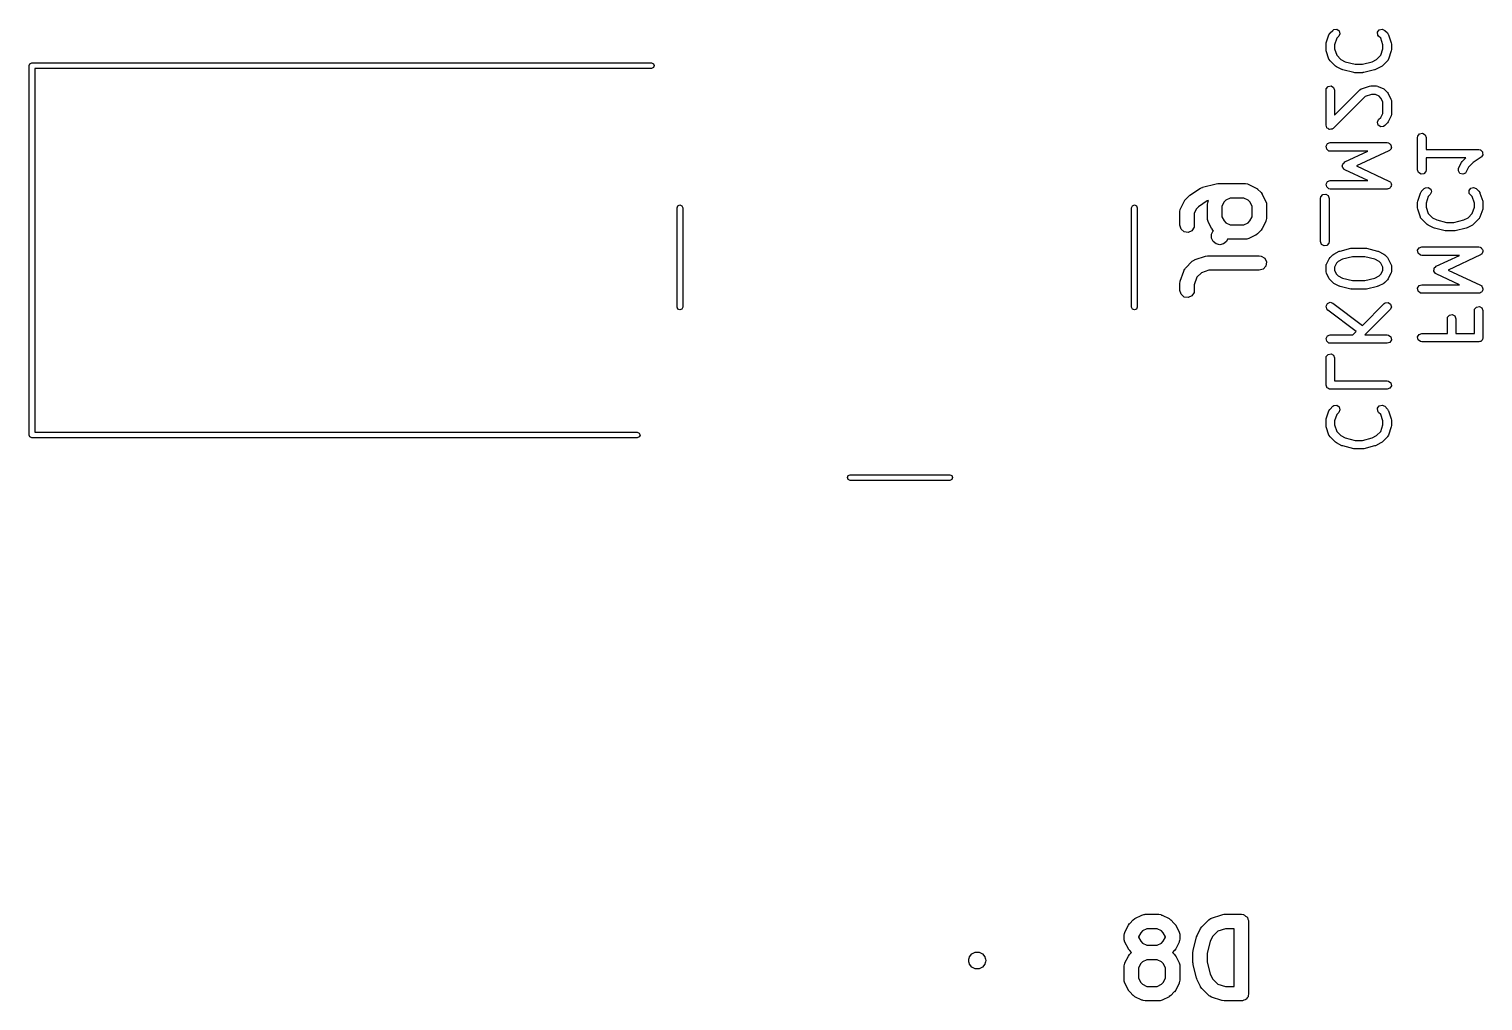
# Model space of a CAD drawing. Extents: x 4.56 to 9.29, y -6.2 to -0.8.
# Drawn here: x 4.56 to 5.567, y -5.52 to -4.847 of the extents above; entities that cross this region are included whole.
import ezdxf

# ---------------------------------------------------------------- set-up
doc = ezdxf.new("R2010")
doc.units = 0
doc.header["$MEASUREMENT"] = 0
doc.layers.add('BLACK', color=7, linetype='CONTINUOUS')

msp = doc.modelspace()

# ---------------------------------------------------------------- linework, layer by layer
at = {"layer": 'BLACK', "linetype": 'CONTINUOUS'}
for p, q in [((5.4583, -4.8562), (5.4602, -4.8506)), ((5.4602, -4.8506), (5.4607, -4.8497)), ((5.4607, -4.8497), (5.4608, -4.8496)), ((5.4608, -4.8496), (5.4609, -4.8494)), ((5.4609, -4.8494), (5.4628, -4.8476)), ((5.4628, -4.8476), (5.4636, -4.847)), ((5.4636, -4.847), (5.4656, -4.8468)), ((5.4656, -4.8531), (5.4641, -4.8576)), ((5.4656, -4.8468), (5.4673, -4.848)), ((5.467, -4.8517), (5.4656, -4.8531)), ((5.4678, -4.8499), (5.467, -4.8517)), ((5.4673, -4.848), (5.4678, -4.8499)), ((5.4939, -4.8489), (5.495, -4.8472)), ((5.4941, -4.8509), (5.4939, -4.8489)), ((5.4946, -4.8517), (5.4941, -4.8509)), ((5.496, -4.8531), (5.4946, -4.8517)), ((5.495, -4.8472), (5.497, -4.8467)), ((5.4975, -4.8576), (5.496, -4.8531)), ((5.497, -4.8467), (5.4988, -4.8476)), ((5.4988, -4.8476), (5.5007, -4.8494)), ((5.5007, -4.8494), (5.5013, -4.8503)), ((5.5013, -4.8503), (5.5013, -4.8504)), ((5.5013, -4.8504), (5.5014, -4.8506)), ((5.5014, -4.8506), (5.5033, -4.8562)), ((5.4582, -4.8571), (5.4583, -4.8563)), ((5.4582, -4.8609), (5.4582, -4.8571)), ((5.4582, -4.861), (5.4582, -4.8609)), ((5.4583, -4.8618), (5.4582, -4.861)), ((5.4583, -4.8563), (5.4583, -4.8562)), ((5.4602, -4.8675), (5.4583, -4.8618)), ((5.4641, -4.8576), (5.4641, -4.8604)), ((5.4641, -4.8604), (5.4656, -4.8649)), ((5.496, -4.8649), (5.4975, -4.8604)), ((5.4975, -4.8604), (5.4975, -4.8576)), ((5.5033, -4.8618), (5.5014, -4.8675)), ((5.5033, -4.8562), (5.5034, -4.8571)), ((5.5034, -4.8609), (5.5033, -4.8618)), ((5.5033, -4.8618), (5.5033, -4.8618)), ((5.5034, -4.8571), (5.5034, -4.8571)), ((5.5034, -4.8571), (5.5034, -4.8609)), ((4.5597, -4.872), (4.5603, -4.8707)), ((4.5597, -5.128), (4.5597, -4.872)), ((4.5603, -4.8707), (4.5617, -4.8701)), ((4.5617, -4.8701), (4.9908, -4.8701)), ((4.9908, -4.874), (4.5637, -4.874)), ((4.5637, -4.874), (4.5637, -5.126)), ((4.9908, -4.8701), (4.9922, -4.8707)), ((4.9922, -4.8734), (4.9908, -4.874)), ((4.9922, -4.8707), (4.9928, -4.872)), ((4.9928, -4.872), (4.9922, -4.8734)), ((5.4603, -4.8676), (5.4602, -4.8675)), ((5.4603, -4.8678), (5.4603, -4.8676)), ((5.4609, -4.8686), (5.4603, -4.8678)), ((5.4647, -4.8724), (5.4609, -4.8686)), ((5.4654, -4.8729), (5.4647, -4.8724)), ((5.4647, -4.8724), (5.4647, -4.8724)), ((5.4692, -4.8748), (5.4654, -4.8729)), ((5.4656, -4.8649), (5.4685, -4.8678)), ((5.4685, -4.8678), (5.4715, -4.8694)), ((5.4715, -4.8694), (5.4784, -4.8711)), ((5.4784, -4.8711), (5.4833, -4.8711)), ((5.4833, -4.8711), (5.4901, -4.8694)), ((5.4901, -4.8694), (5.4931, -4.8678)), ((5.4962, -4.8729), (5.4924, -4.8748)), ((5.4931, -4.8678), (5.496, -4.8649)), ((5.497, -4.8724), (5.4962, -4.8729)), ((5.4962, -4.8729), (5.4962, -4.8729)), ((5.5007, -4.8686), (5.497, -4.8724)), ((5.5008, -4.8684), (5.5007, -4.8686)), ((5.5009, -4.8684), (5.5008, -4.8684)), ((5.5014, -4.8675), (5.5009, -4.8684)), ((5.4693, -4.8748), (5.4692, -4.8748)), ((5.4698, -4.875), (5.4693, -4.8748)), ((5.4773, -4.8769), (5.4698, -4.875)), ((5.4774, -4.8769), (5.4773, -4.8769)), ((5.478, -4.877), (5.4774, -4.8769)), ((5.4836, -4.877), (5.478, -4.877)), ((5.4837, -4.8769), (5.4836, -4.877)), ((5.4843, -4.8769), (5.4837, -4.8769)), ((5.4918, -4.875), (5.4843, -4.8769)), ((5.4919, -4.8749), (5.4918, -4.875)), ((5.4924, -4.8748), (5.4919, -4.8749)), ((5.4582, -4.889), (5.4583, -4.888)), ((5.4582, -4.9134), (5.4582, -4.889)), ((5.4583, -4.888), (5.4596, -4.8865)), ((5.4596, -4.8865), (5.4616, -4.8861)), ((5.4616, -4.8861), (5.4634, -4.8871)), ((5.4852, -4.8935), (5.4632, -4.9155)), ((5.4634, -4.8871), (5.4641, -4.889)), ((5.4641, -4.9063), (5.4815, -4.8888)), ((5.4641, -4.889), (5.4641, -4.9063)), ((5.4815, -4.8888), (5.4824, -4.8882)), ((5.4824, -4.8882), (5.4825, -4.8882)), ((5.4825, -4.8882), (5.4827, -4.8881)), ((5.4827, -4.8881), (5.4883, -4.8862)), ((5.4897, -4.892), (5.4852, -4.8935)), ((5.4883, -4.8862), (5.4892, -4.8861)), ((5.4892, -4.8861), (5.4892, -4.8861)), ((5.4892, -4.8861), (5.493, -4.8861)), ((5.4923, -4.892), (5.4897, -4.892)), ((5.495, -4.8933), (5.4923, -4.892)), ((5.493, -4.8861), (5.494, -4.8862)), ((5.494, -4.8862), (5.4941, -4.8864)), ((5.4941, -4.8864), (5.4943, -4.8864)), ((5.4943, -4.8864), (5.4981, -4.8882)), ((5.4962, -4.8945), (5.495, -4.8933)), ((5.4981, -4.8882), (5.4988, -4.8888)), ((5.4988, -4.8888), (5.4988, -4.8888)), ((5.4988, -4.8888), (5.5007, -4.8907)), ((5.5007, -4.8907), (5.5012, -4.8914)), ((5.5012, -4.8914), (5.5013, -4.8914)), ((5.5013, -4.8914), (5.5031, -4.8952)), ((5.4975, -4.8972), (5.4962, -4.8945)), ((5.4975, -4.9052), (5.4975, -4.8972)), ((5.5031, -4.8952), (5.5034, -4.8962)), ((5.5034, -4.8962), (5.5034, -4.8963)), ((5.5034, -4.8963), (5.5034, -4.8965)), ((5.5034, -4.8965), (5.5034, -4.9059)), ((5.4585, -4.9142), (5.4582, -4.9134)), ((5.4587, -4.9151), (5.4585, -4.9142)), ((5.4938, -4.9113), (5.4946, -4.9094)), ((5.4943, -4.9132), (5.4938, -4.9113)), ((5.496, -4.9144), (5.4943, -4.9132)), ((5.4946, -4.9094), (5.4962, -4.9079)), ((5.498, -4.9142), (5.496, -4.9144)), ((5.4962, -4.9079), (5.4975, -4.9052)), ((5.4988, -4.9136), (5.498, -4.9142)), ((5.5007, -4.9117), (5.4988, -4.9136)), ((5.5013, -4.911), (5.5007, -4.9117)), ((5.5007, -4.9117), (5.5007, -4.9117)), ((5.5031, -4.9072), (5.5013, -4.911)), ((5.5033, -4.9069), (5.5031, -4.907)), ((5.5031, -4.907), (5.5031, -4.9072)), ((5.5034, -4.9059), (5.5033, -4.9069)), ((5.4588, -4.9152), (5.4587, -4.9151)), ((5.4589, -4.9153), (5.4588, -4.9152)), ((5.4596, -4.9157), (5.4589, -4.9153)), ((5.4604, -4.9162), (5.4596, -4.9157)), ((5.4605, -4.9162), (5.4604, -4.9162)), ((5.4606, -4.9163), (5.4605, -4.9162)), ((5.4615, -4.9161), (5.4606, -4.9163)), ((5.4624, -4.9161), (5.4615, -4.9161)), ((5.4625, -4.916), (5.4624, -4.9161)), ((5.4626, -4.9159), (5.4625, -4.916)), ((5.4627, -4.9158), (5.4626, -4.9159)), ((5.4632, -4.9155), (5.4627, -4.9158)), ((5.5216, -4.9218), (5.5217, -4.9208)), ((5.5216, -4.9443), (5.5216, -4.9218)), ((5.5217, -4.9208), (5.523, -4.9193)), ((5.523, -4.9193), (5.525, -4.9189)), ((5.525, -4.9189), (5.5268, -4.9199)), ((5.5268, -4.9199), (5.5275, -4.9218)), ((5.5275, -4.9218), (5.5275, -4.9301)), ((5.4582, -4.9279), (5.4592, -4.9261)), ((5.4586, -4.9299), (5.4582, -4.9279)), ((5.4601, -4.9312), (5.4586, -4.9299)), ((5.4592, -4.9261), (5.4611, -4.9254)), ((5.4611, -4.9313), (5.4601, -4.9312)), ((5.4611, -4.9254), (5.5005, -4.9254)), ((5.4872, -4.9313), (5.4611, -4.9313)), ((5.4711, -4.9388), (5.4872, -4.9313)), ((5.5017, -4.9311), (5.4793, -4.9415)), ((5.5005, -4.9254), (5.5015, -4.9256)), ((5.5015, -4.9256), (5.5018, -4.9259)), ((5.502, -4.9308), (5.5017, -4.9311)), ((5.5018, -4.9259), (5.5022, -4.926)), ((5.5024, -4.9306), (5.502, -4.9308)), ((5.5022, -4.926), (5.5026, -4.9265)), ((5.5027, -4.9301), (5.5024, -4.9306)), ((5.5026, -4.9265), (5.503, -4.9269)), ((5.5032, -4.9296), (5.5027, -4.9301)), ((5.503, -4.9269), (5.5031, -4.9273)), ((5.5031, -4.9273), (5.5033, -4.9276)), ((5.5034, -4.9289), (5.5032, -4.9292)), ((5.5032, -4.9292), (5.5032, -4.9296)), ((5.5033, -4.9276), (5.5033, -4.9283)), ((5.5033, -4.9283), (5.5034, -4.9289)), ((5.5275, -4.9301), (5.5639, -4.9301)), ((5.5639, -4.9301), (5.5649, -4.9303)), ((5.5649, -4.9303), (5.565, -4.9304)), ((5.565, -4.9304), (5.5652, -4.9304)), ((5.5652, -4.9304), (5.5658, -4.931)), ((5.5658, -4.931), (5.5664, -4.9316)), ((5.5662, -4.9346), (5.5658, -4.9353)), ((5.5667, -4.9339), (5.5662, -4.9346)), ((5.5664, -4.9316), (5.5665, -4.9318)), ((5.5665, -4.9318), (5.5666, -4.9319)), ((5.5666, -4.9319), (5.5666, -4.9327)), ((5.5666, -4.9327), (5.5668, -4.9336)), ((5.5668, -4.9336), (5.5667, -4.9337)), ((5.5667, -4.9337), (5.5667, -4.9339)), ((5.4694, -4.9418), (5.4696, -4.941)), ((5.4695, -4.942), (5.4694, -4.9418)), ((5.4695, -4.9423), (5.4695, -4.942)), ((5.47, -4.9429), (5.4695, -4.9423)), ((5.4696, -4.941), (5.4697, -4.9403)), ((5.4697, -4.9403), (5.4699, -4.9401)), ((5.4699, -4.9398), (5.4706, -4.9394)), ((5.4699, -4.9401), (5.4699, -4.9398)), ((5.4703, -4.9436), (5.47, -4.9429)), ((5.4706, -4.9438), (5.4703, -4.9436)), ((5.4706, -4.9394), (5.4711, -4.9388)), ((5.4707, -4.9439), (5.4706, -4.9438)), ((5.4708, -4.944), (5.4707, -4.9439)), ((5.4711, -4.9442), (5.4708, -4.944)), ((5.4872, -4.9517), (5.4711, -4.9442)), ((5.4793, -4.9415), (5.5017, -4.952)), ((5.5222, -4.9462), (5.5216, -4.9443)), ((5.5275, -4.9443), (5.5273, -4.9453)), ((5.5549, -4.936), (5.5275, -4.936)), ((5.5275, -4.936), (5.5275, -4.9443)), ((5.5498, -4.945), (5.55, -4.943)), ((5.55, -4.943), (5.5519, -4.9392)), ((5.5519, -4.9392), (5.5524, -4.9385)), ((5.5524, -4.9385), (5.5549, -4.936)), ((5.5524, -4.9385), (5.5524, -4.9385)), ((5.5569, -4.9423), (5.5553, -4.9456)), ((5.5601, -4.9391), (5.5569, -4.9423)), ((5.5655, -4.9355), (5.5601, -4.9391)), ((5.5656, -4.9354), (5.5655, -4.9355)), ((5.5658, -4.9353), (5.5656, -4.9354)), ((5.3726, -4.9563), (5.3821, -4.9539)), ((5.3821, -4.9539), (5.3832, -4.9538)), ((5.3832, -4.9538), (5.3834, -4.9538)), ((5.3834, -4.9538), (5.4024, -4.9538)), ((5.4024, -4.9538), (5.4038, -4.954)), ((5.4038, -4.954), (5.4042, -4.9542)), ((5.4042, -4.9542), (5.4046, -4.9543)), ((5.4046, -4.9543), (5.4094, -4.9567)), ((5.4582, -4.9541), (5.4592, -4.9524)), ((5.4586, -4.9561), (5.4582, -4.9541)), ((5.4592, -4.9524), (5.4611, -4.9517)), ((5.4611, -4.9517), (5.4872, -4.9517)), ((5.5017, -4.952), (5.5026, -4.9525)), ((5.5026, -4.9525), (5.5027, -4.9529)), ((5.5027, -4.9529), (5.503, -4.9532)), ((5.503, -4.9532), (5.5032, -4.9538)), ((5.5032, -4.9538), (5.5034, -4.9544)), ((5.5034, -4.9544), (5.5033, -4.9548)), ((5.5033, -4.9548), (5.5034, -4.9551)), ((5.524, -4.9472), (5.5222, -4.9462)), ((5.526, -4.9469), (5.524, -4.9472)), ((5.5273, -4.9453), (5.526, -4.9469)), ((5.5509, -4.9467), (5.5498, -4.945)), ((5.5528, -4.9473), (5.5509, -4.9467)), ((5.5547, -4.9465), (5.5528, -4.9473)), ((5.5553, -4.9456), (5.5547, -4.9465)), ((5.3598, -4.9661), (5.3606, -4.9649)), ((5.3606, -4.9649), (5.3607, -4.9649)), ((5.3607, -4.9649), (5.3608, -4.9648)), ((5.3608, -4.9648), (5.3632, -4.9624)), ((5.3632, -4.9624), (5.3638, -4.9619)), ((5.3638, -4.9619), (5.3639, -4.9618)), ((5.3639, -4.9618), (5.3711, -4.957)), ((5.3711, -4.957), (5.3723, -4.9564)), ((5.3723, -4.9564), (5.3725, -4.9564)), ((5.3725, -4.9564), (5.3726, -4.9563)), ((5.3917, -4.9638), (5.3887, -4.9653)), ((5.4012, -4.9638), (5.3917, -4.9638)), ((5.4042, -4.9653), (5.4012, -4.9638)), ((5.4094, -4.9567), (5.4106, -4.9575)), ((5.4106, -4.9575), (5.4106, -4.9576)), ((5.4106, -4.9576), (5.4107, -4.9576)), ((5.4107, -4.9576), (5.4131, -4.96)), ((5.4131, -4.96), (5.4139, -4.9612)), ((5.4139, -4.9612), (5.414, -4.9612)), ((5.414, -4.9612), (5.414, -4.9613)), ((5.414, -4.9613), (5.4164, -4.9661)), ((5.4544, -4.964), (5.4546, -4.963)), ((5.4544, -4.994), (5.4544, -4.964)), ((5.4546, -4.963), (5.4559, -4.9614)), ((5.4559, -4.9614), (5.4579, -4.9611)), ((5.4579, -4.9611), (5.4596, -4.9621)), ((5.4601, -4.9574), (5.4586, -4.9561)), ((5.4596, -4.9621), (5.4603, -4.964)), ((5.4611, -4.9576), (5.4601, -4.9574)), ((5.4603, -4.964), (5.4603, -4.994)), ((5.5005, -4.9576), (5.4611, -4.9576)), ((5.5009, -4.9574), (5.5005, -4.9576)), ((5.5013, -4.9575), (5.5009, -4.9574)), ((5.5018, -4.9571), (5.5013, -4.9575)), ((5.5024, -4.9569), (5.5018, -4.9571)), ((5.5026, -4.9566), (5.5024, -4.9569)), ((5.5029, -4.9563), (5.5026, -4.9566)), ((5.5031, -4.9557), (5.5029, -4.9563)), ((5.5034, -4.9551), (5.5031, -4.9557)), ((5.5217, -4.9659), (5.5236, -4.9603)), ((5.5236, -4.9603), (5.5241, -4.9594)), ((5.5241, -4.9594), (5.5242, -4.9593)), ((5.5242, -4.9593), (5.5243, -4.9591)), ((5.5243, -4.9591), (5.5262, -4.9572)), ((5.5262, -4.9572), (5.527, -4.9566)), ((5.527, -4.9566), (5.529, -4.9565)), ((5.529, -4.9628), (5.5275, -4.9673)), ((5.529, -4.9565), (5.5307, -4.9576)), ((5.5303, -4.9614), (5.529, -4.9628)), ((5.5312, -4.9596), (5.5303, -4.9614)), ((5.5307, -4.9576), (5.5312, -4.9596)), ((5.5573, -4.9586), (5.5584, -4.9569)), ((5.5574, -4.9606), (5.5573, -4.9586)), ((5.558, -4.9614), (5.5574, -4.9606)), ((5.5594, -4.9628), (5.558, -4.9614)), ((5.5584, -4.9569), (5.5604, -4.9564)), ((5.5609, -4.9673), (5.5594, -4.9628)), ((5.5604, -4.9564), (5.5622, -4.9572)), ((5.5622, -4.9572), (5.5641, -4.9591)), ((5.5641, -4.9591), (5.5647, -4.9599)), ((5.5647, -4.9599), (5.5647, -4.9601)), ((5.5647, -4.9601), (5.5648, -4.9603)), ((5.5648, -4.9603), (5.5667, -4.9659)), ((5.0086, -4.9705), (5.0091, -4.9691)), ((5.0086, -5.0394), (5.0086, -4.9705)), ((5.0091, -4.9691), (5.0105, -4.9685)), ((5.0105, -4.9685), (5.0119, -4.9691)), ((5.0119, -4.9691), (5.0125, -4.9705)), ((5.0125, -4.9705), (5.0125, -5.0394)), ((5.3235, -4.9705), (5.3241, -4.9691)), ((5.3235, -5.0394), (5.3235, -4.9705)), ((5.3241, -4.9691), (5.3255, -4.9685)), ((5.3255, -4.9685), (5.3269, -4.9691)), ((5.3269, -4.9691), (5.3274, -4.9705)), ((5.3274, -4.9705), (5.3274, -5.0394)), ((5.3569, -4.9731), (5.3571, -4.9717)), ((5.3569, -4.9826), (5.3569, -4.9731)), ((5.3571, -4.9717), (5.3574, -4.9713)), ((5.3574, -4.9713), (5.3575, -4.9708)), ((5.3575, -4.9708), (5.3598, -4.9661)), ((5.3684, -4.9713), (5.3669, -4.9743)), ((5.3669, -4.9743), (5.3669, -4.9826)), ((5.3699, -4.9698), (5.3684, -4.9713)), ((5.3759, -4.9658), (5.3699, -4.9698)), ((5.3767, -4.9656), (5.3759, -4.9658)), ((5.376, -4.9683), (5.3762, -4.9669)), ((5.376, -4.9778), (5.376, -4.9683)), ((5.3762, -4.9669), (5.3764, -4.9665)), ((5.3764, -4.9665), (5.3765, -4.9661)), ((5.3765, -4.9661), (5.3767, -4.9656)), ((5.3875, -4.9665), (5.386, -4.9695)), ((5.386, -4.9695), (5.386, -4.9767)), ((5.3887, -4.9653), (5.3875, -4.9665)), ((5.4054, -4.9665), (5.4042, -4.9653)), ((5.4069, -4.9695), (5.4054, -4.9665)), ((5.4069, -4.9767), (5.4069, -4.9695)), ((5.4164, -4.9661), (5.4168, -4.9674)), ((5.4168, -4.9674), (5.4168, -4.9679)), ((5.4168, -4.9679), (5.4169, -4.9683)), ((5.4169, -4.9683), (5.4169, -4.9778)), ((5.5216, -4.9668), (5.5217, -4.9659)), ((5.5216, -4.9706), (5.5216, -4.9668)), ((5.5217, -4.9715), (5.5216, -4.9706)), ((5.5216, -4.9706), (5.5216, -4.9706)), ((5.5217, -4.9659), (5.5217, -4.9659)), ((5.5236, -4.9771), (5.5217, -4.9715)), ((5.5275, -4.9673), (5.5275, -4.9701)), ((5.5275, -4.9701), (5.529, -4.9746)), ((5.529, -4.9746), (5.5319, -4.9775)), ((5.5565, -4.9775), (5.5594, -4.9746)), ((5.5594, -4.9746), (5.5609, -4.9701)), ((5.5609, -4.9701), (5.5609, -4.9673)), ((5.5667, -4.9715), (5.5648, -4.9771)), ((5.5667, -4.9659), (5.5668, -4.9668)), ((5.5668, -4.9706), (5.5667, -4.9714)), ((5.5667, -4.9714), (5.5667, -4.9715)), ((5.5668, -4.9668), (5.5668, -4.9668)), ((5.5668, -4.9668), (5.5668, -4.9706)), ((5.3577, -4.9853), (5.3569, -4.9826)), ((5.3667, -4.984), (5.3652, -4.9864)), ((5.3669, -4.9826), (5.3667, -4.984)), ((5.3761, -4.9783), (5.376, -4.9778)), ((5.3761, -4.9787), (5.3761, -4.9783)), ((5.3765, -4.9801), (5.3761, -4.9787)), ((5.3789, -4.9848), (5.3765, -4.9801)), ((5.3789, -4.9849), (5.3789, -4.9848)), ((5.379, -4.985), (5.3789, -4.9849)), ((5.3798, -4.9861), (5.379, -4.985)), ((5.386, -4.9767), (5.3875, -4.9796)), ((5.3875, -4.9796), (5.3887, -4.9809)), ((5.3887, -4.9809), (5.3917, -4.9824)), ((5.3917, -4.9824), (5.4012, -4.9824)), ((5.4012, -4.9824), (5.4042, -4.9809)), ((5.4042, -4.9809), (5.4054, -4.9796)), ((5.4054, -4.9796), (5.4069, -4.9767)), ((5.414, -4.9848), (5.4132, -4.986)), ((5.4164, -4.9801), (5.414, -4.9848)), ((5.4165, -4.9796), (5.4164, -4.9801)), ((5.4167, -4.9792), (5.4165, -4.9796)), ((5.4169, -4.9778), (5.4167, -4.9792)), ((5.5237, -4.9773), (5.5236, -4.9771)), ((5.5237, -4.9774), (5.5237, -4.9773)), ((5.5243, -4.9783), (5.5237, -4.9774)), ((5.528, -4.982), (5.5243, -4.9783)), ((5.5281, -4.9821), (5.528, -4.982)), ((5.5288, -4.9826), (5.5281, -4.9821)), ((5.5326, -4.9845), (5.5288, -4.9826)), ((5.5319, -4.9775), (5.5349, -4.979)), ((5.5327, -4.9845), (5.5326, -4.9845)), ((5.5332, -4.9847), (5.5327, -4.9845)), ((5.5407, -4.9866), (5.5332, -4.9847)), ((5.5349, -4.979), (5.5417, -4.9807)), ((5.5417, -4.9807), (5.5466, -4.9807)), ((5.5466, -4.9807), (5.5535, -4.979)), ((5.5552, -4.9847), (5.5477, -4.9866)), ((5.5535, -4.979), (5.5565, -4.9775)), ((5.5553, -4.9846), (5.5552, -4.9847)), ((5.5558, -4.9845), (5.5553, -4.9846)), ((5.5596, -4.9826), (5.5558, -4.9845)), ((5.5603, -4.982), (5.5596, -4.9825)), ((5.5596, -4.9825), (5.5596, -4.9826)), ((5.5641, -4.9783), (5.5603, -4.982)), ((5.5642, -4.9781), (5.5641, -4.9783)), ((5.5643, -4.978), (5.5642, -4.9781)), ((5.5648, -4.9771), (5.5643, -4.978)), ((5.3598, -4.9872), (5.3577, -4.9853)), ((5.3626, -4.9876), (5.3598, -4.9872)), ((5.3652, -4.9864), (5.3626, -4.9876)), ((5.3788, -4.9888), (5.3799, -4.9865)), ((5.3788, -4.9915), (5.3788, -4.9888)), ((5.3799, -4.9938), (5.3788, -4.9915)), ((5.3801, -4.9864), (5.3798, -4.9861)), ((5.3799, -4.9865), (5.3801, -4.9864)), ((5.382, -4.9955), (5.3799, -4.9938)), ((5.3892, -4.9938), (5.3871, -4.9955)), ((5.3899, -4.9923), (5.3892, -4.9938)), ((5.3905, -4.9924), (5.3899, -4.9923)), ((5.4024, -4.9924), (5.3905, -4.9924)), ((5.4028, -4.9922), (5.4024, -4.9924)), ((5.4033, -4.9923), (5.4028, -4.9922)), ((5.4046, -4.9918), (5.4033, -4.9923)), ((5.4094, -4.9895), (5.4046, -4.9918)), ((5.4095, -4.9894), (5.4094, -4.9895)), ((5.4096, -4.9894), (5.4095, -4.9894)), ((5.4107, -4.9885), (5.4096, -4.9894)), ((5.4131, -4.9861), (5.4107, -4.9885)), ((5.4132, -4.986), (5.4131, -4.9861)), ((5.4131, -4.9861), (5.4131, -4.9861)), ((5.4551, -4.9959), (5.4544, -4.994)), ((5.4601, -4.995), (5.4588, -4.9966)), ((5.4603, -4.994), (5.4601, -4.995)), ((5.5408, -4.9865), (5.5407, -4.9866)), ((5.5414, -4.9866), (5.5408, -4.9865)), ((5.547, -4.9866), (5.5414, -4.9866)), ((5.5471, -4.9866), (5.547, -4.9866)), ((5.5477, -4.9866), (5.5471, -4.9866)), ((5.3675, -5.0064), (5.3746, -5.004)), ((5.3746, -5.004), (5.376, -5.0038)), ((5.376, -5.0038), (5.3761, -5.0038)), ((5.3761, -5.0038), (5.3762, -5.0038)), ((5.3762, -5.0038), (5.4119, -5.0038)), ((5.3845, -4.9961), (5.382, -4.9955)), ((5.3871, -4.9955), (5.3845, -4.9961)), ((5.4119, -5.0038), (5.4133, -5.004)), ((5.4133, -5.004), (5.4157, -5.0055)), ((5.4569, -4.9969), (5.4551, -4.9959)), ((5.4588, -4.9966), (5.4569, -4.9969)), ((5.4604, -5.0058), (5.4609, -5.0051)), ((5.4609, -5.005), (5.4628, -5.0032)), ((5.4609, -5.0051), (5.4609, -5.005)), ((5.4628, -5.0032), (5.4635, -5.0027)), ((5.4635, -5.0026), (5.4673, -5.0007)), ((5.4635, -5.0027), (5.4635, -5.0026)), ((5.4673, -5.0007), (5.4678, -5.0006)), ((5.4678, -5.0006), (5.4679, -5.0005)), ((5.4679, -5.0005), (5.4754, -4.9986)), ((5.4765, -5.0045), (5.4696, -5.0062)), ((5.4754, -4.9986), (5.476, -4.9986)), ((5.476, -4.9986), (5.4761, -4.9985)), ((5.4761, -4.9985), (5.4855, -4.9985)), ((5.4851, -5.0045), (5.4765, -5.0045)), ((5.492, -5.0062), (5.4851, -5.0045)), ((5.4855, -4.9985), (5.4861, -4.9986)), ((5.4861, -4.9986), (5.4862, -4.9986)), ((5.4862, -4.9986), (5.4937, -5.0005)), ((5.4937, -5.0005), (5.4942, -5.0007)), ((5.4942, -5.0007), (5.4943, -5.0007)), ((5.4943, -5.0007), (5.4981, -5.0026)), ((5.4981, -5.0026), (5.4988, -5.0031)), ((5.4988, -5.0031), (5.4988, -5.0032)), ((5.4988, -5.0032), (5.5007, -5.005)), ((5.5007, -5.005), (5.5012, -5.0058)), ((5.5216, -5), (5.5226, -4.9983)), ((5.5219, -5.002), (5.5216, -5)), ((5.5235, -5.0033), (5.5219, -5.002)), ((5.5226, -4.9983), (5.5245, -4.9976)), ((5.5245, -5.0035), (5.5235, -5.0033)), ((5.5245, -4.9976), (5.5639, -4.9976)), ((5.5506, -5.0035), (5.5245, -5.0035)), ((5.5345, -5.011), (5.5506, -5.0035)), ((5.5651, -5.0032), (5.5427, -5.0137)), ((5.5639, -4.9976), (5.5649, -4.9978)), ((5.5649, -4.9978), (5.5652, -4.998)), ((5.5654, -5.003), (5.5651, -5.0032)), ((5.5652, -4.998), (5.5656, -4.9981)), ((5.5658, -5.0028), (5.5654, -5.003)), ((5.5656, -4.9981), (5.5659, -4.9987)), ((5.5661, -5.0023), (5.5658, -5.0028)), ((5.5659, -4.9987), (5.5664, -4.9991)), ((5.5665, -5.0018), (5.5661, -5.0023)), ((5.5664, -4.9991), (5.5665, -4.9995)), ((5.5665, -4.9995), (5.5667, -4.9998)), ((5.5666, -5.0014), (5.5665, -5.0018)), ((5.5668, -5.0011), (5.5666, -5.0014)), ((5.5667, -4.9998), (5.5667, -5.0004)), ((5.5667, -5.0004), (5.5668, -5.0011)), ((5.3572, -5.0215), (5.3596, -5.0144)), ((5.3596, -5.0144), (5.3602, -5.0131)), ((5.3602, -5.0131), (5.3606, -5.0128)), ((5.3606, -5.0128), (5.3608, -5.0124)), ((5.3608, -5.0124), (5.3655, -5.0076)), ((5.3655, -5.0076), (5.3667, -5.0068)), ((5.3667, -5.0068), (5.3671, -5.0067)), ((5.3671, -5.0067), (5.3675, -5.0064)), ((5.377, -5.0138), (5.3718, -5.0155)), ((5.4119, -5.0138), (5.377, -5.0138)), ((5.4146, -5.013), (5.4119, -5.0138)), ((5.4165, -5.0109), (5.4146, -5.013)), ((5.4157, -5.0055), (5.4169, -5.0081)), ((5.4169, -5.0081), (5.4165, -5.0109)), ((5.4582, -5.0109), (5.4583, -5.0099)), ((5.4582, -5.0146), (5.4582, -5.0109)), ((5.4582, -5.0148), (5.4582, -5.0146)), ((5.4582, -5.015), (5.4582, -5.0148)), ((5.4585, -5.0159), (5.4582, -5.015)), ((5.4583, -5.0099), (5.4585, -5.0097)), ((5.4585, -5.0096), (5.4604, -5.0058)), ((5.4585, -5.0097), (5.4585, -5.0096)), ((5.4654, -5.0089), (5.4641, -5.0116)), ((5.4641, -5.0116), (5.4641, -5.0139)), ((5.4641, -5.0139), (5.4654, -5.0166)), ((5.4666, -5.0077), (5.4654, -5.0089)), ((5.4696, -5.0062), (5.4666, -5.0077)), ((5.495, -5.0077), (5.492, -5.0062)), ((5.4962, -5.0089), (5.495, -5.0077)), ((5.4975, -5.0116), (5.4962, -5.0089)), ((5.4962, -5.0166), (5.4975, -5.0139)), ((5.4975, -5.0139), (5.4975, -5.0116)), ((5.5012, -5.0058), (5.5013, -5.0058)), ((5.5013, -5.0058), (5.5031, -5.0096)), ((5.5031, -5.0096), (5.5034, -5.0105)), ((5.5034, -5.0146), (5.5033, -5.0156)), ((5.5034, -5.0105), (5.5034, -5.0107)), ((5.5034, -5.0107), (5.5034, -5.0109)), ((5.5034, -5.0109), (5.5034, -5.0146)), ((5.5328, -5.0139), (5.533, -5.0132)), ((5.5329, -5.0142), (5.5328, -5.0139)), ((5.5329, -5.0145), (5.5329, -5.0142)), ((5.5333, -5.0151), (5.5329, -5.0145)), ((5.533, -5.0132), (5.5331, -5.0124)), ((5.5331, -5.0124), (5.5333, -5.0122)), ((5.5333, -5.012), (5.534, -5.0116)), ((5.5333, -5.0122), (5.5333, -5.012)), ((5.5337, -5.0158), (5.5333, -5.0151)), ((5.534, -5.0116), (5.5345, -5.011)), ((5.5427, -5.0137), (5.5651, -5.0241)), ((5.3569, -5.0231), (5.3571, -5.0217)), ((5.3569, -5.0278), (5.3569, -5.0231)), ((5.3571, -5.0217), (5.3572, -5.0216)), ((5.3572, -5.0216), (5.3572, -5.0215)), ((5.3687, -5.0186), (5.3669, -5.0239)), ((5.3669, -5.0239), (5.3669, -5.0278)), ((5.3718, -5.0155), (5.3687, -5.0186)), ((5.4604, -5.0197), (5.4585, -5.0159)), ((5.4609, -5.0205), (5.4604, -5.0197)), ((5.4604, -5.0197), (5.4604, -5.0197)), ((5.4628, -5.0223), (5.4609, -5.0205)), ((5.4628, -5.0224), (5.4628, -5.0223)), ((5.4635, -5.0229), (5.4628, -5.0224)), ((5.4673, -5.0248), (5.4635, -5.0229)), ((5.4654, -5.0166), (5.4666, -5.0178)), ((5.4666, -5.0178), (5.4696, -5.0193)), ((5.4674, -5.0248), (5.4673, -5.0248)), ((5.4679, -5.025), (5.4674, -5.0248)), ((5.4754, -5.0269), (5.4679, -5.025)), ((5.4696, -5.0193), (5.4765, -5.021)), ((5.4765, -5.021), (5.4851, -5.021)), ((5.4851, -5.021), (5.492, -5.0193)), ((5.4937, -5.025), (5.4862, -5.0269)), ((5.492, -5.0193), (5.495, -5.0178)), ((5.4938, -5.0249), (5.4937, -5.025)), ((5.4943, -5.0248), (5.4938, -5.0249)), ((5.4981, -5.0229), (5.4943, -5.0248)), ((5.495, -5.0178), (5.4962, -5.0166)), ((5.4988, -5.0223), (5.4981, -5.0228)), ((5.4981, -5.0228), (5.4981, -5.0229)), ((5.5007, -5.0205), (5.4988, -5.0223)), ((5.5013, -5.0197), (5.5007, -5.0204)), ((5.5007, -5.0204), (5.5007, -5.0205)), ((5.5031, -5.0159), (5.5013, -5.0197)), ((5.5033, -5.0156), (5.5031, -5.0158)), ((5.5031, -5.0158), (5.5031, -5.0159)), ((5.5216, -5.0263), (5.5226, -5.0245)), ((5.5226, -5.0245), (5.5245, -5.0239)), ((5.5245, -5.0239), (5.5506, -5.0239)), ((5.534, -5.016), (5.5337, -5.0158)), ((5.5341, -5.0161), (5.534, -5.016)), ((5.5342, -5.0161), (5.5341, -5.0161)), ((5.5345, -5.0164), (5.5342, -5.0161)), ((5.5506, -5.0239), (5.5345, -5.0164)), ((5.5651, -5.0241), (5.566, -5.0247)), ((5.566, -5.0247), (5.5661, -5.0251)), ((5.5661, -5.0251), (5.5664, -5.0253)), ((5.5664, -5.0253), (5.5665, -5.026)), ((5.3577, -5.0305), (5.3569, -5.0278)), ((5.3598, -5.0324), (5.3577, -5.0305)), ((5.3626, -5.0328), (5.3598, -5.0324)), ((5.3652, -5.0316), (5.3626, -5.0328)), ((5.3667, -5.0292), (5.3652, -5.0316)), ((5.3669, -5.0278), (5.3667, -5.0292)), ((5.4755, -5.0268), (5.4754, -5.0269)), ((5.4761, -5.0269), (5.4755, -5.0268)), ((5.4855, -5.0269), (5.4761, -5.0269)), ((5.4856, -5.0269), (5.4855, -5.0269)), ((5.4862, -5.0269), (5.4856, -5.0269)), ((5.5219, -5.0283), (5.5216, -5.0263)), ((5.5235, -5.0296), (5.5219, -5.0283)), ((5.5245, -5.0298), (5.5235, -5.0296)), ((5.5639, -5.0298), (5.5245, -5.0298)), ((5.5642, -5.0296), (5.5639, -5.0298)), ((5.5646, -5.0297), (5.5642, -5.0296)), ((5.5652, -5.0293), (5.5646, -5.0297)), ((5.5658, -5.0291), (5.5652, -5.0293)), ((5.566, -5.0287), (5.5658, -5.0291)), ((5.5663, -5.0285), (5.566, -5.0287)), ((5.5665, -5.0279), (5.5663, -5.0285)), ((5.5665, -5.026), (5.5668, -5.0266)), ((5.5668, -5.0273), (5.5665, -5.0279)), ((5.5668, -5.0266), (5.5667, -5.0269)), ((5.5667, -5.0269), (5.5668, -5.0273)), ((5.0091, -5.0408), (5.0086, -5.0394)), ((5.0105, -5.0413), (5.0091, -5.0408)), ((5.0119, -5.0408), (5.0105, -5.0413)), ((5.0125, -5.0394), (5.0119, -5.0408)), ((5.3241, -5.0408), (5.3235, -5.0394)), ((5.3255, -5.0413), (5.3241, -5.0408)), ((5.3269, -5.0408), (5.3255, -5.0413)), ((5.3274, -5.0394), (5.3269, -5.0408)), ((5.4582, -5.0386), (5.4591, -5.0368)), ((5.4586, -5.0406), (5.4582, -5.0386)), ((5.4593, -5.0414), (5.4586, -5.0406)), ((5.4591, -5.0368), (5.461, -5.036)), ((5.4791, -5.0562), (5.4593, -5.0414)), ((5.461, -5.036), (5.4629, -5.0366)), ((5.4629, -5.0366), (5.4833, -5.052)), ((5.4833, -5.052), (5.4984, -5.0369)), ((5.5026, -5.0411), (5.4851, -5.0585)), ((5.4984, -5.0369), (5.4992, -5.0363)), ((5.4992, -5.0363), (5.5013, -5.0361)), ((5.5013, -5.0361), (5.5029, -5.0373)), ((5.5034, -5.0393), (5.5026, -5.0411)), ((5.5029, -5.0373), (5.5034, -5.0393)), ((5.5424, -5.0464), (5.5436, -5.0449)), ((5.5436, -5.0449), (5.5456, -5.0445)), ((5.5456, -5.0445), (5.5474, -5.0455)), ((5.5474, -5.0455), (5.5481, -5.0474)), ((5.5609, -5.0418), (5.5611, -5.0408)), ((5.5609, -5.0576), (5.5609, -5.0418)), ((5.5611, -5.0408), (5.5624, -5.0393)), ((5.5624, -5.0393), (5.5644, -5.0389)), ((5.5644, -5.0389), (5.5661, -5.0399)), ((5.5661, -5.0399), (5.5668, -5.0418)), ((5.5668, -5.0418), (5.5668, -5.0606)), ((5.5422, -5.0474), (5.5424, -5.0464)), ((5.5422, -5.0576), (5.5422, -5.0474)), ((5.5481, -5.0474), (5.5481, -5.0576)), ((5.4582, -5.061), (5.4592, -5.0592)), ((5.4586, -5.063), (5.4582, -5.061)), ((5.4601, -5.0643), (5.4586, -5.063)), ((5.4592, -5.0592), (5.4611, -5.0585)), ((5.4611, -5.0644), (5.4601, -5.0643)), ((5.4611, -5.0585), (5.4768, -5.0585)), ((5.5005, -5.0644), (5.4611, -5.0644)), ((5.4768, -5.0585), (5.4791, -5.0562)), ((5.4851, -5.0585), (5.5005, -5.0585)), ((5.5005, -5.0585), (5.5015, -5.0587)), ((5.5024, -5.0638), (5.5005, -5.0644)), ((5.5015, -5.0587), (5.503, -5.06)), ((5.5034, -5.062), (5.5024, -5.0638)), ((5.503, -5.06), (5.5034, -5.062)), ((5.5216, -5.06), (5.5226, -5.0583)), ((5.5219, -5.062), (5.5216, -5.06)), ((5.5235, -5.0633), (5.5219, -5.062)), ((5.5226, -5.0583), (5.5245, -5.0576)), ((5.5245, -5.0635), (5.5235, -5.0633)), ((5.5245, -5.0576), (5.5422, -5.0576)), ((5.5639, -5.0635), (5.5245, -5.0635)), ((5.5481, -5.0576), (5.5609, -5.0576)), ((5.5646, -5.0632), (5.5639, -5.0635)), ((5.5653, -5.0631), (5.5646, -5.0632)), ((5.5655, -5.0629), (5.5653, -5.0631)), ((5.5658, -5.0628), (5.5655, -5.0629)), ((5.5662, -5.0622), (5.5658, -5.0628)), ((5.5666, -5.0616), (5.5662, -5.0622)), ((5.5667, -5.0612), (5.5666, -5.0616)), ((5.5668, -5.0611), (5.5667, -5.0612)), ((5.5668, -5.0606), (5.5668, -5.0609)), ((5.5668, -5.0609), (5.5668, -5.0611)), ((5.4582, -5.0746), (5.4583, -5.0736)), ((5.4582, -5.0934), (5.4582, -5.0746)), ((5.4583, -5.0736), (5.4596, -5.0721)), ((5.4596, -5.0721), (5.4616, -5.0717)), ((5.4616, -5.0717), (5.4634, -5.0727)), ((5.4634, -5.0727), (5.4641, -5.0746)), ((5.4641, -5.0746), (5.4641, -5.0904)), ((5.4584, -5.0941), (5.4582, -5.0934)), ((5.4586, -5.0948), (5.4584, -5.0941)), ((5.4588, -5.095), (5.4586, -5.0948)), ((5.4589, -5.0953), (5.4588, -5.095)), ((5.4595, -5.0956), (5.4589, -5.0953)), ((5.4601, -5.0961), (5.4595, -5.0956)), ((5.4641, -5.0904), (5.5005, -5.0904)), ((5.5005, -5.0904), (5.5015, -5.0906)), ((5.5024, -5.0956), (5.5005, -5.0963)), ((5.5015, -5.0906), (5.503, -5.0919)), ((5.5034, -5.0939), (5.5024, -5.0956)), ((5.503, -5.0919), (5.5034, -5.0939)), ((5.4605, -5.0962), (5.4601, -5.0961)), ((5.4606, -5.0963), (5.4605, -5.0962)), ((5.4607, -5.0962), (5.4606, -5.0963)), ((5.4611, -5.0963), (5.4607, -5.0962)), ((5.5005, -5.0963), (5.4611, -5.0963)), ((5.4583, -5.1168), (5.4602, -5.1112)), ((5.4602, -5.1112), (5.4607, -5.1103)), ((5.4607, -5.1103), (5.4608, -5.1102)), ((5.4608, -5.1102), (5.4609, -5.11)), ((5.4609, -5.11), (5.4628, -5.1081)), ((5.4628, -5.1081), (5.4636, -5.1076)), ((5.4636, -5.1076), (5.4656, -5.1074)), ((5.4656, -5.1137), (5.4641, -5.1182)), ((5.4656, -5.1074), (5.4673, -5.1085)), ((5.467, -5.1123), (5.4656, -5.1137)), ((5.4678, -5.1105), (5.467, -5.1123)), ((5.4673, -5.1085), (5.4678, -5.1105)), ((5.4939, -5.1095), (5.495, -5.1078)), ((5.4941, -5.1115), (5.4939, -5.1095)), ((5.4946, -5.1123), (5.4941, -5.1115)), ((5.496, -5.1137), (5.4946, -5.1123)), ((5.495, -5.1078), (5.497, -5.1073)), ((5.4975, -5.1182), (5.496, -5.1137)), ((5.497, -5.1073), (5.4988, -5.1081)), ((5.4988, -5.1081), (5.5007, -5.11)), ((5.5007, -5.11), (5.5013, -5.1109)), ((5.5013, -5.1109), (5.5013, -5.111)), ((5.5013, -5.111), (5.5014, -5.1112)), ((5.5014, -5.1112), (5.5033, -5.1168)), ((4.5637, -5.126), (4.981, -5.126)), ((4.981, -5.126), (4.9824, -5.1266)), ((5.4582, -5.1177), (5.4583, -5.1169)), ((5.4582, -5.1215), (5.4582, -5.1177)), ((5.4583, -5.1224), (5.4582, -5.1215)), ((5.4582, -5.1215), (5.4582, -5.1215)), ((5.4583, -5.1169), (5.4583, -5.1168)), ((5.4602, -5.128), (5.4583, -5.1224)), ((5.4641, -5.1182), (5.4641, -5.121)), ((5.4641, -5.121), (5.4656, -5.1255)), ((5.4656, -5.1255), (5.4685, -5.1284)), ((5.4931, -5.1284), (5.496, -5.1255)), ((5.496, -5.1255), (5.4975, -5.121)), ((5.4975, -5.121), (5.4975, -5.1182)), ((5.5033, -5.1224), (5.5014, -5.128)), ((5.5033, -5.1168), (5.5034, -5.1177)), ((5.5034, -5.1215), (5.5033, -5.1224)), ((5.5033, -5.1224), (5.5033, -5.1224)), ((5.5034, -5.1177), (5.5034, -5.1177)), ((5.5034, -5.1177), (5.5034, -5.1215)), ((4.5603, -5.1293), (4.5597, -5.128)), ((4.5617, -5.1299), (4.5603, -5.1293)), ((4.981, -5.1299), (4.5617, -5.1299)), ((4.9824, -5.1293), (4.981, -5.1299)), ((4.9824, -5.1266), (4.983, -5.128)), ((4.983, -5.128), (4.9824, -5.1293)), ((5.4603, -5.1282), (5.4602, -5.128)), ((5.4603, -5.1284), (5.4603, -5.1282)), ((5.4609, -5.1292), (5.4603, -5.1284)), ((5.4647, -5.1329), (5.4609, -5.1292)), ((5.4647, -5.133), (5.4647, -5.1329)), ((5.4654, -5.1335), (5.4647, -5.133)), ((5.4692, -5.1354), (5.4654, -5.1335)), ((5.4685, -5.1284), (5.4715, -5.1299)), ((5.4693, -5.1354), (5.4692, -5.1354)), ((5.4698, -5.1356), (5.4693, -5.1354)), ((5.4773, -5.1375), (5.4698, -5.1356)), ((5.4715, -5.1299), (5.4784, -5.1317)), ((5.4784, -5.1317), (5.4833, -5.1317)), ((5.4833, -5.1317), (5.4901, -5.1299)), ((5.4918, -5.1356), (5.4843, -5.1375)), ((5.4901, -5.1299), (5.4931, -5.1284)), ((5.4919, -5.1355), (5.4918, -5.1356)), ((5.4924, -5.1354), (5.4919, -5.1355)), ((5.4962, -5.1335), (5.4924, -5.1354)), ((5.497, -5.1329), (5.4962, -5.1335)), ((5.4962, -5.1335), (5.4962, -5.1335)), ((5.5007, -5.1292), (5.497, -5.1329)), ((5.5008, -5.129), (5.5007, -5.1292)), ((5.5009, -5.1289), (5.5008, -5.129)), ((5.5014, -5.128), (5.5009, -5.1289)), ((5.4774, -5.1375), (5.4773, -5.1375)), ((5.478, -5.1376), (5.4774, -5.1375)), ((5.4836, -5.1376), (5.478, -5.1376)), ((5.4837, -5.1375), (5.4836, -5.1376)), ((5.4843, -5.1375), (5.4837, -5.1375)), ((5.1267, -5.1575), (5.1272, -5.1561)), ((5.1272, -5.1561), (5.1286, -5.1555)), ((5.1286, -5.1555), (5.1975, -5.1555)), ((5.1975, -5.1555), (5.1989, -5.1561)), ((5.1989, -5.1561), (5.1995, -5.1575)), ((5.1272, -5.1589), (5.1267, -5.1575)), ((5.1286, -5.1594), (5.1272, -5.1589)), ((5.1975, -5.1594), (5.1286, -5.1594)), ((5.1989, -5.1589), (5.1975, -5.1594)), ((5.1995, -5.1575), (5.1989, -5.1589)), ((5.3188, -5.4724), (5.3212, -5.4677)), ((5.3212, -5.4677), (5.322, -5.4665)), ((5.322, -5.4665), (5.3221, -5.4664)), ((5.3221, -5.4664), (5.3222, -5.4664)), ((5.3222, -5.4664), (5.3245, -5.464)), ((5.3245, -5.464), (5.3257, -5.4631)), ((5.3257, -5.4631), (5.3258, -5.4631)), ((5.3258, -5.463), (5.3306, -5.4607)), ((5.3258, -5.4631), (5.3258, -5.463)), ((5.3306, -5.4607), (5.332, -5.4602)), ((5.332, -5.4602), (5.3324, -5.4603)), ((5.3324, -5.4603), (5.3328, -5.4601)), ((5.3328, -5.4601), (5.3424, -5.4601)), ((5.3424, -5.4601), (5.3438, -5.4603)), ((5.3438, -5.4603), (5.3442, -5.4606)), ((5.3442, -5.4606), (5.3446, -5.4607)), ((5.3446, -5.4607), (5.3494, -5.463)), ((5.3494, -5.463), (5.3505, -5.4639)), ((5.3505, -5.4639), (5.3506, -5.4639)), ((5.3506, -5.4639), (5.3507, -5.464)), ((5.3507, -5.464), (5.353, -5.4664)), ((5.353, -5.4664), (5.3539, -5.4675)), ((5.3539, -5.4675), (5.3539, -5.4676)), ((5.3539, -5.4676), (5.354, -5.4677)), ((5.354, -5.4677), (5.3564, -5.4724)), ((5.3722, -5.4687), (5.3769, -5.464)), ((5.3769, -5.464), (5.3781, -5.4631)), ((5.3781, -5.4631), (5.3785, -5.463)), ((5.3785, -5.463), (5.3789, -5.4628)), ((5.3789, -5.4628), (5.386, -5.4604)), ((5.386, -5.4604), (5.3874, -5.4601)), ((5.3874, -5.4601), (5.3875, -5.4602)), ((5.3875, -5.4602), (5.3876, -5.4601)), ((5.3876, -5.4601), (5.3995, -5.4601)), ((5.3995, -5.4601), (5.4009, -5.4603)), ((5.4009, -5.4603), (5.4012, -5.4605)), ((5.4012, -5.4605), (5.4016, -5.4606)), ((5.4016, -5.4606), (5.4024, -5.4613)), ((5.4024, -5.4613), (5.4033, -5.4619)), ((5.4033, -5.4619), (5.4034, -5.4622)), ((5.4034, -5.4622), (5.4037, -5.4624)), ((5.4037, -5.4624), (5.404, -5.4634)), ((5.404, -5.4634), (5.4045, -5.4644)), ((5.4045, -5.4644), (5.4044, -5.4648)), ((5.4044, -5.4648), (5.4045, -5.4651)), ((5.4045, -5.4651), (5.4045, -5.5151)), ((5.3183, -5.4747), (5.3185, -5.4732)), ((5.3183, -5.477), (5.3183, -5.4747)), ((5.3184, -5.4775), (5.3183, -5.477)), ((5.3184, -5.4779), (5.3184, -5.4775)), ((5.3188, -5.4793), (5.3184, -5.4779)), ((5.3185, -5.4732), (5.3188, -5.4729)), ((5.3188, -5.4729), (5.3188, -5.4724)), ((5.3298, -5.4729), (5.3283, -5.4758)), ((5.3283, -5.4758), (5.3283, -5.4759)), ((5.3283, -5.4759), (5.3298, -5.4788)), ((5.331, -5.4716), (5.3298, -5.4729)), ((5.334, -5.4701), (5.331, -5.4716)), ((5.3412, -5.4701), (5.334, -5.4701)), ((5.3442, -5.4716), (5.3412, -5.4701)), ((5.3454, -5.4729), (5.3442, -5.4716)), ((5.3469, -5.4758), (5.3454, -5.4729)), ((5.3454, -5.4788), (5.3469, -5.4759)), ((5.3469, -5.4759), (5.3469, -5.4758)), ((5.3564, -5.4724), (5.3568, -5.4738)), ((5.3567, -5.4784), (5.3564, -5.4788)), ((5.3569, -5.477), (5.3567, -5.4784)), ((5.3568, -5.4738), (5.3568, -5.4742)), ((5.3568, -5.4742), (5.3569, -5.4747)), ((5.3569, -5.4747), (5.3569, -5.477)), ((5.3661, -5.4853), (5.3685, -5.4758)), ((5.3685, -5.4758), (5.3688, -5.475)), ((5.3688, -5.4748), (5.3712, -5.47)), ((5.3688, -5.475), (5.3688, -5.4748)), ((5.3712, -5.47), (5.372, -5.4689)), ((5.372, -5.4689), (5.3721, -5.4688)), ((5.3721, -5.4688), (5.3722, -5.4687)), ((5.3798, -5.4752), (5.378, -5.4788)), ((5.3832, -5.4719), (5.3798, -5.4752)), ((5.3884, -5.4701), (5.3832, -5.4719)), ((5.3945, -5.4701), (5.3884, -5.4701)), ((5.3945, -5.5101), (5.3945, -5.4701)), ((5.2112, -5.4896), (5.2129, -5.4875)), ((5.2129, -5.4875), (5.2152, -5.4864)), ((5.2152, -5.4864), (5.2178, -5.4864)), ((5.2178, -5.4864), (5.2202, -5.4875)), ((5.2202, -5.4875), (5.2219, -5.4896)), ((5.3212, -5.484), (5.3188, -5.4793)), ((5.3213, -5.4841), (5.3212, -5.484)), ((5.3212, -5.4891), (5.322, -5.4879)), ((5.3213, -5.4842), (5.3213, -5.4841)), ((5.3222, -5.4853), (5.3213, -5.4842)), ((5.322, -5.4879), (5.3221, -5.4879)), ((5.3221, -5.4879), (5.3222, -5.4878)), ((5.3234, -5.4866), (5.3222, -5.4853)), ((5.3222, -5.4878), (5.3234, -5.4866)), ((5.3298, -5.4788), (5.331, -5.4801)), ((5.331, -5.4801), (5.334, -5.4816)), ((5.334, -5.4816), (5.3412, -5.4816)), ((5.3412, -5.4816), (5.3442, -5.4801)), ((5.3442, -5.4801), (5.3454, -5.4788)), ((5.353, -5.4853), (5.3518, -5.4866)), ((5.3518, -5.4866), (5.353, -5.4878)), ((5.3531, -5.4853), (5.353, -5.4853)), ((5.353, -5.4878), (5.3539, -5.4889)), ((5.3532, -5.4852), (5.3531, -5.4853)), ((5.354, -5.484), (5.3532, -5.4852)), ((5.3564, -5.4793), (5.354, -5.484)), ((5.3564, -5.4788), (5.3564, -5.4793)), ((5.3659, -5.4866), (5.3661, -5.4855)), ((5.3659, -5.4937), (5.3659, -5.4866)), ((5.3661, -5.4855), (5.3661, -5.4853)), ((5.378, -5.4788), (5.3759, -5.4872)), ((5.3759, -5.4872), (5.3759, -5.4931)), ((5.2106, -5.4921), (5.2108, -5.4913)), ((5.2108, -5.493), (5.2106, -5.4921)), ((5.2108, -5.4909), (5.2109, -5.4907)), ((5.2108, -5.4913), (5.2108, -5.4909)), ((5.2108, -5.4933), (5.2108, -5.493)), ((5.2109, -5.4935), (5.2108, -5.4933)), ((5.2109, -5.4907), (5.2112, -5.4896)), ((5.2112, -5.4947), (5.2109, -5.4935)), ((5.2129, -5.4967), (5.2112, -5.4947)), ((5.2152, -5.4979), (5.2129, -5.4967)), ((5.2178, -5.4979), (5.2152, -5.4979)), ((5.2202, -5.4967), (5.2178, -5.4979)), ((5.2219, -5.4947), (5.2202, -5.4967)), ((5.2219, -5.4896), (5.2221, -5.4907)), ((5.2221, -5.4935), (5.2219, -5.4947)), ((5.2221, -5.4907), (5.2222, -5.4909)), ((5.2222, -5.4933), (5.2221, -5.4935)), ((5.2222, -5.4909), (5.2222, -5.4913)), ((5.2222, -5.4913), (5.2224, -5.4921)), ((5.2224, -5.4921), (5.2222, -5.493)), ((5.2222, -5.493), (5.2222, -5.4933)), ((5.3183, -5.4961), (5.3185, -5.4947)), ((5.3183, -5.5056), (5.3183, -5.4961)), ((5.3185, -5.4947), (5.3188, -5.4943)), ((5.3188, -5.4938), (5.3212, -5.4891)), ((5.3188, -5.4943), (5.3188, -5.4938)), ((5.3298, -5.4943), (5.3283, -5.4973)), ((5.3283, -5.4973), (5.3283, -5.5044)), ((5.331, -5.493), (5.3298, -5.4943)), ((5.334, -5.4916), (5.331, -5.493)), ((5.3412, -5.4916), (5.334, -5.4916)), ((5.3442, -5.493), (5.3412, -5.4916)), ((5.3454, -5.4943), (5.3442, -5.493)), ((5.3469, -5.4973), (5.3454, -5.4943)), ((5.3469, -5.5044), (5.3469, -5.4973)), ((5.3539, -5.4889), (5.3539, -5.489)), ((5.3539, -5.489), (5.354, -5.4891)), ((5.354, -5.4891), (5.3564, -5.4938)), ((5.3564, -5.4938), (5.3568, -5.4952)), ((5.3568, -5.4952), (5.3568, -5.4956)), ((5.3568, -5.4956), (5.3569, -5.4961)), ((5.3569, -5.4961), (5.3569, -5.5056)), ((5.366, -5.4938), (5.3659, -5.4937)), ((5.3661, -5.4949), (5.366, -5.4938)), ((5.3685, -5.5044), (5.3661, -5.4949)), ((5.3759, -5.4931), (5.378, -5.5015)), ((5.3184, -5.506), (5.3183, -5.5056)), ((5.3184, -5.5065), (5.3184, -5.506)), ((5.3188, -5.5078), (5.3184, -5.5065)), ((5.3212, -5.5126), (5.3188, -5.5078)), ((5.3283, -5.5044), (5.3298, -5.5074)), ((5.3298, -5.5074), (5.331, -5.5086)), ((5.331, -5.5086), (5.334, -5.5101)), ((5.3412, -5.5101), (5.3442, -5.5086)), ((5.3442, -5.5086), (5.3454, -5.5074)), ((5.3454, -5.5074), (5.3469, -5.5044)), ((5.3564, -5.5078), (5.354, -5.5126)), ((5.3567, -5.507), (5.3564, -5.5074)), ((5.3564, -5.5074), (5.3564, -5.5078)), ((5.3569, -5.5056), (5.3567, -5.507)), ((5.3686, -5.5046), (5.3685, -5.5044)), ((5.3688, -5.5055), (5.3686, -5.5046)), ((5.3712, -5.5102), (5.3688, -5.5055)), ((5.378, -5.5015), (5.3798, -5.505)), ((5.3798, -5.505), (5.3832, -5.5084)), ((5.3832, -5.5084), (5.3884, -5.5101)), ((5.3213, -5.5127), (5.3212, -5.5126)), ((5.3213, -5.5128), (5.3213, -5.5127)), ((5.3222, -5.5139), (5.3213, -5.5128)), ((5.3245, -5.5163), (5.3222, -5.5139)), ((5.3246, -5.5163), (5.3245, -5.5163)), ((5.3247, -5.5164), (5.3246, -5.5163)), ((5.3258, -5.5172), (5.3247, -5.5164)), ((5.3306, -5.5196), (5.3258, -5.5172)), ((5.334, -5.5101), (5.3412, -5.5101)), ((5.3494, -5.5172), (5.3446, -5.5196)), ((5.3495, -5.5171), (5.3494, -5.5172)), ((5.3494, -5.5172), (5.3494, -5.5172)), ((5.3507, -5.5163), (5.3495, -5.5171)), ((5.353, -5.5139), (5.3507, -5.5163)), ((5.3531, -5.5138), (5.353, -5.5139)), ((5.3532, -5.5138), (5.3531, -5.5138)), ((5.354, -5.5126), (5.3532, -5.5138)), ((5.3713, -5.5103), (5.3712, -5.5102)), ((5.3713, -5.5104), (5.3713, -5.5103)), ((5.3722, -5.5115), (5.3713, -5.5104)), ((5.3769, -5.5163), (5.3722, -5.5115)), ((5.3773, -5.5165), (5.3769, -5.5163)), ((5.3776, -5.5169), (5.3773, -5.5165)), ((5.3789, -5.5175), (5.3776, -5.5169)), ((5.386, -5.5199), (5.3789, -5.5175)), ((5.3884, -5.5101), (5.3945, -5.5101)), ((5.4034, -5.518), (5.4028, -5.5189)), ((5.4041, -5.5172), (5.4034, -5.518)), ((5.4043, -5.5165), (5.4041, -5.5168)), ((5.4041, -5.5168), (5.4041, -5.5172)), ((5.4045, -5.5151), (5.4043, -5.5165)), ((5.331, -5.5197), (5.3306, -5.5196)), ((5.3314, -5.5199), (5.331, -5.5197)), ((5.3328, -5.5201), (5.3314, -5.5199)), ((5.3424, -5.5201), (5.3328, -5.5201)), ((5.3428, -5.52), (5.3424, -5.5201)), ((5.3432, -5.5201), (5.3428, -5.52)), ((5.3446, -5.5196), (5.3432, -5.5201)), ((5.3861, -5.5199), (5.386, -5.5199)), ((5.3862, -5.5199), (5.3861, -5.5199)), ((5.3876, -5.5201), (5.3862, -5.5199)), ((5.3995, -5.5201), (5.3876, -5.5201)), ((5.3999, -5.52), (5.3995, -5.5201)), ((5.4002, -5.5201), (5.3999, -5.52)), ((5.4012, -5.5196), (5.4002, -5.5201)), ((5.4022, -5.5193), (5.4012, -5.5196)), ((5.4024, -5.5191), (5.4022, -5.5193)), ((5.4028, -5.5189), (5.4024, -5.5191))]:
    msp.add_line(p, q, dxfattribs=at)

doc.saveas('drawing.dxf')
